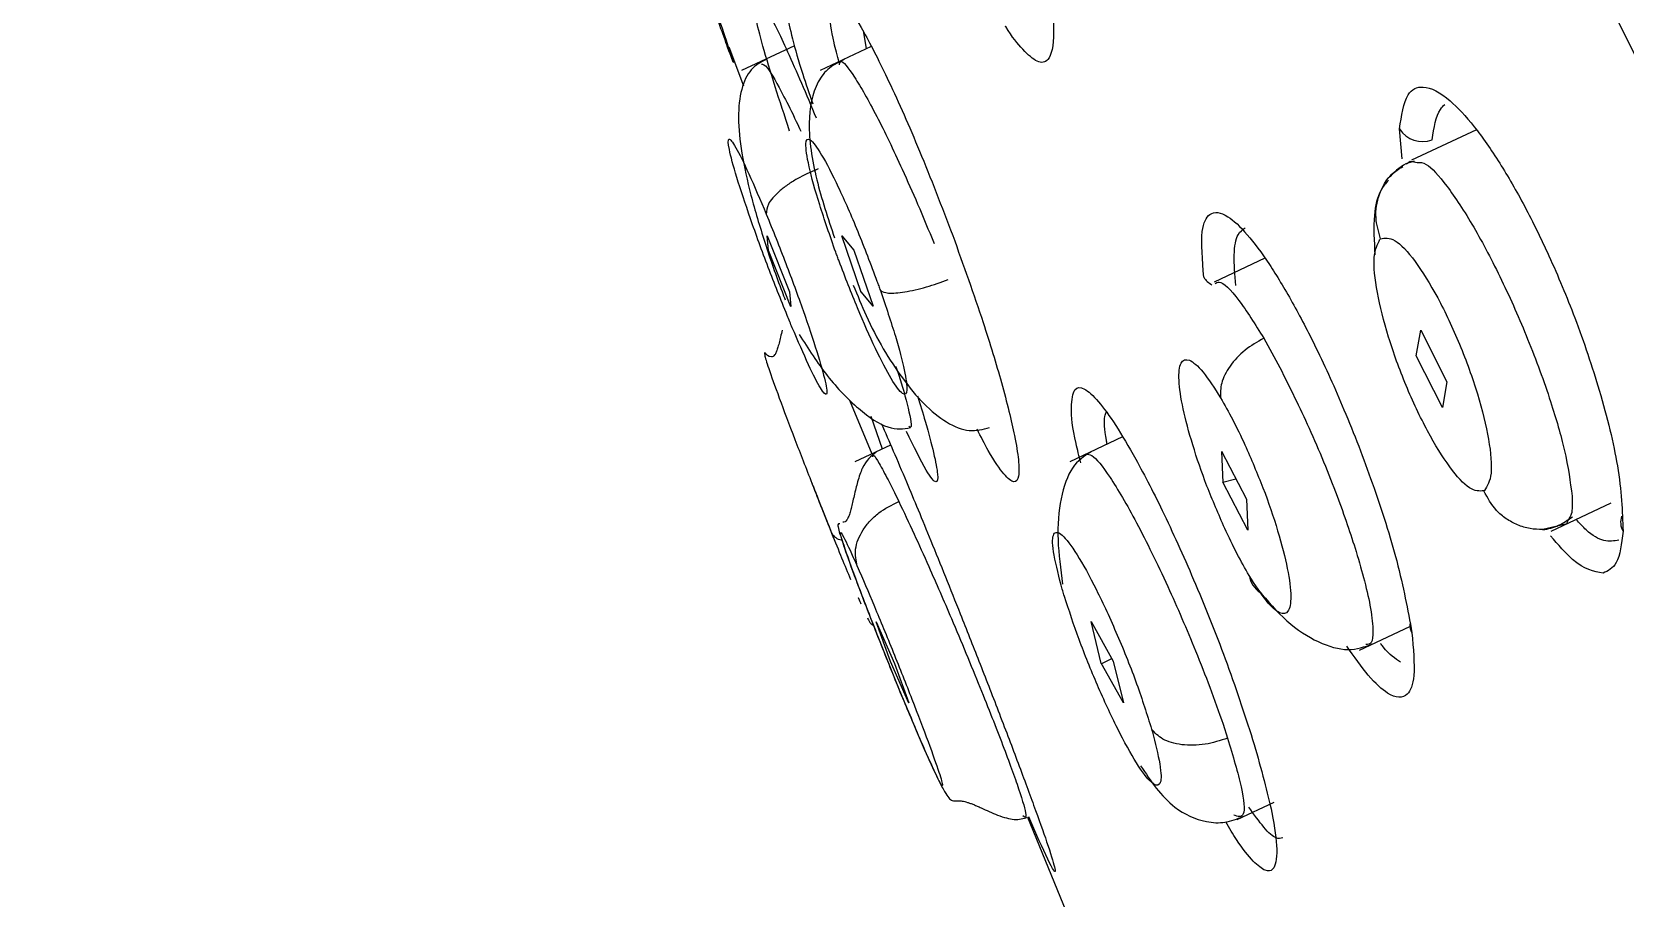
# Model space of a CAD drawing. Header units: millimetres. Extents: x 6110 to 6704, y -3675 to -2835.
# Drawn here: x 6564.984 to 6568.21, y -3190.05 to -3188.295 of the extents above; entities that cross this region are included whole.
import ezdxf

# ---------------------------------------------------------------- set-up
doc = ezdxf.new("R2010")
doc.units = ezdxf.units.MM
doc.header["$LTSCALE"] = 0.1
doc.layers.get('0').update_dxf_attribs({"lineweight": 13})

msp = doc.modelspace()

# ---------------------------------------------------------------- linework, layer by layer
at = {"linetype": 'Continuous', "lineweight": 25}
for p, q in [((6566.6736, -3188.3295), (6566.6686, -3188.2965)), ((6566.3949, -3188.3256), (6566.4246, -3188.4046)), ((6566.528, -3188.3234), (6566.4207, -3188.3736)), ((6566.6831, -3188.325), (6566.5798, -3188.3734)), ((6567.7585, -3188.5521), (6567.7533, -3188.4917)), ((6567.9089, -3188.4936), (6567.7777, -3188.555)), ((6567.7673, -3188.5623), (6567.7747, -3188.557)), ((6567.7747, -3188.557), (6567.789, -3188.5598)), ((6566.4751, -3188.7378), (6566.4725, -3188.7084)), ((6566.4725, -3188.7084), (6566.5177, -3188.8219)), ((6566.6633, -3188.8227), (6566.6236, -3188.7083)), ((6566.6236, -3188.7083), (6566.6482, -3188.7376)), ((6567.7149, -3188.7141), (6567.7136, -3188.7152)), ((6566.5207, -3188.8521), (6566.4751, -3188.7378)), ((6566.6482, -3188.7375), (6566.6875, -3188.851)), ((6567.4804, -3188.7538), (6567.3778, -3188.8019)), ((6566.5177, -3188.8219), (6566.5203, -3188.8512)), ((6566.6875, -3188.851), (6566.6629, -3188.8217)), ((6567.787, -3188.9515), (6567.7962, -3188.8994)), ((6567.7961, -3188.8995), (6567.8491, -3189.0041)), ((6567.4783, -3188.9156), (6567.5111, -3188.9752)), ((6567.8399, -3189.056), (6567.787, -3188.9514)), ((6567.8491, -3189.0041), (6567.8399, -3189.056)), ((6566.6391, -3189.041), (6566.6848, -3189.1501)), ((6566.7063, -3189.1404), (6566.6831, -3189.0739)), ((6566.7227, -3189.1323), (6566.6505, -3189.1662)), ((6567.1922, -3189.1156), (6567.0852, -3189.1657)), ((6567.3927, -3189.1446), (6567.4435, -3189.2419)), ((6567.3959, -3189.2081), (6567.393, -3189.1452)), ((6567.3956, -3189.207), (6567.4219, -3189.2004)), ((6566.7176, -3189.2027), (6566.7305, -3189.2283)), ((6566.7305, -3189.2283), (6566.7391, -3189.2462)), ((6567.4463, -3189.3047), (6567.3956, -3189.2075)), ((6567.4435, -3189.2418), (6567.4463, -3189.3047)), ((6568.0603, -3189.3061), (6568.1819, -3189.2491)), ((6568.0896, -3189.2923), (6568.0432, -3189.3032)), ((6568.0974, -3189.2789), (6568.0912, -3189.2912)), ((6566.7227, -3189.5703), (6566.6935, -3189.4901)), ((6566.6935, -3189.4901), (6566.7302, -3189.5743)), ((6567.1492, -3189.5745), (6567.1284, -3189.4897)), ((6567.1284, -3189.4897), (6567.1736, -3189.5697)), ((6567.6724, -3189.5473), (6567.774, -3189.4997)), ((6566.7597, -3189.655), (6566.7227, -3189.5702)), ((6566.7302, -3189.5742), (6566.7594, -3189.6544)), ((6567.149, -3189.5753), (6567.1706, -3189.5643)), ((6567.1943, -3189.6539), (6567.149, -3189.5737)), ((6567.1736, -3189.5697), (6567.1942, -3189.6538)), ((6567.3957, -3189.6973), (6567.4051, -3189.7256)), ((6567.4244, -3189.8902), (6567.4995, -3189.855)), ((6566.9998, -3189.886), (6567.2236, -3190.4313)), ((6567.0188, -3189.9231), (6567.0024, -3189.8848))]:
    msp.add_line(p, q, dxfattribs=at)
at = {"linetype": 'Continuous', "lineweight": 25, "flags": 128}
msp.add_lwpolyline([(6570.7978, -3193.8347), (6570.4513, -3193.0428), (6570.0888, -3192.2337), (6569.7139, -3191.4155), (6569.3304, -3190.5963), (6568.942, -3189.7843), (6568.5527, -3188.9876), (6568.1662, -3188.214), (6567.7864, -3187.4713), (6567.4171, -3186.7668), (6567.062, -3186.1075), (6566.7246, -3185.5), (6566.4082, -3184.9503), (6566.116, -3184.464), (6565.8509, -3184.0457), (6565.6156, -3183.6997), (6565.4123, -3183.4295), (6565.2431, -3183.2376), (6565.1097, -3183.1261), (6565.0133, -3183.0959), (6564.9943, -3183.1016)], dxfattribs=at)
at = {"linetype": 'Continuous', "lineweight": 25}
for centre, radius, start, end in [((6567.7993, -3188.4634), 0.054, 211.6631, 291.5759), ((6567.3905, -3188.7721), 0.0392, 210.6469, 243.9644), ((6568.2381, -3189.2878), 0.0373, 161.7084, 210.3787), ((6566.6267, -3189.2976), 0.0267, 208.6011, 261.2511), ((6567.4994, -3189.3878), 0.0515, 189.5059, 236.6477), ((6567.804, -3189.4962), 0.0302, 176.1142, 211.5751)]:
    msp.add_arc(centre, radius, start, end, dxfattribs=at)
for points, knots in [([(6564.9837, -3181.6773), (6565.0323, -3181.6929), (6565.1305, -3181.7242), (6565.3919, -3182), (6565.7643, -3182.5015), (6566.2672, -3183.2845), (6566.8606, -3184.2963), (6567.5205, -3185.4904), (6568.2376, -3186.8552), (6568.9801, -3188.3268), (6569.74, -3189.8903), (6570.4814, -3191.4736), (6571.1986, -3193.0595), (6571.8555, -3194.5759), (6572.4479, -3196.006), (6572.9467, -3197.2845), (6573.3492, -3198.3961), (6573.636, -3199.2934), (6573.7966, -3199.9574), (6573.8415, -3200.3734), (6573.768, -3200.428), (6573.735, -3200.4525)], [0, 0, 0, 0, 0.04229, 0.08533, 0.138911, 0.194045, 0.247626, 0.302761, 0.356342, 0.411476, 0.465057, 0.520191, 0.573772, 0.628906, 0.682487, 0.737622, 0.791202, 0.846337, 0.899918, 0.955052, 1, 1, 1, 1]), ([(6569.705, -3191.3068), (6569.6663, -3191.2236), (6569.5897, -3191.059), (6569.4752, -3190.8146), (6569.3517, -3190.5528), (6569.2275, -3190.2913), (6569.1109, -3190.0476), (6569.0398, -3189.8997), (6568.9907, -3189.798), (6568.9262, -3189.6642), (6568.8429, -3189.4928), (6568.7527, -3189.3079), (6568.6811, -3189.1618), (6568.6009, -3188.9987), (6568.512, -3188.8189), (6568.4146, -3188.623), (6568.3196, -3188.4328), (6568.1995, -3188.1939), (6568.0303, -3187.8598), (6567.8057, -3187.4218), (6567.5806, -3186.9902), (6567.3754, -3186.6021), (6567.1833, -3186.244), (6566.997, -3185.9021), (6566.8192, -3185.5814), (6566.6525, -3185.2853), (6566.4835, -3184.9907), (6566.3187, -3184.7098), (6566.1636, -3184.4515), (6566.0213, -3184.2204), (6565.8632, -3183.9706), (6565.7083, -3183.7361), (6565.5725, -3183.5415), (6565.454, -3183.38), (6565.3451, -3183.2419), (6565.2408, -3183.1219), (6565.1847, -3183.068), (6565.1584, -3183.0427)], [0, 0, 0, 0, 0.021095, 0.041774, 0.062036, 0.087668, 0.108472, 0.124451, 0.125701, 0.134698, 0.158945, 0.170139, 0.182887, 0.197192, 0.213052, 0.230468, 0.249438, 0.264203, 0.295282, 0.341276, 0.387506, 0.421052, 0.458271, 0.499166, 0.532192, 0.567289, 0.604458, 0.642664, 0.679349, 0.714691, 0.748691, 0.803167, 0.844771, 0.873498, 0.920536, 0.962703, 1, 1, 1, 1]), ([(6566.1014, -3187.4892), (6566.1153, -3187.5284), (6566.1407, -3187.5998), (6566.1926, -3187.7469), (6566.2435, -3187.8918), (6566.2908, -3188.0269), (6566.3268, -3188.1306), (6566.3564, -3188.2158), (6566.3816, -3188.2889), (6566.4007, -3188.3449), (6566.4073, -3188.3658), (6566.396, -3188.3361), (6566.3709, -3188.2658), (6566.3577, -3188.229)], [0, 0, 0, 0, 0.101931, 0.18593, 0.299557, 0.3764, 0.44966, 0.519327, 0.58539, 0.672931, 0.771234, 0.880251, 1, 1, 1, 1]), ([(6567.0202, -3188.0915), (6567.0301, -3188.1363), (6567.0482, -3188.2179), (6567.0556, -3188.3092), (6567.0459, -3188.3556), (6567.0214, -3188.3598), (6566.9915, -3188.3337), (6566.9686, -3188.306), (6566.9553, -3188.2838), (6566.9552, -3188.2834)], [0, 0, 0, 0, 0.197101, 0.358676, 0.574093, 0.722886, 0.864186, 0.997968, 1, 1, 1, 1]), ([(6566.5182, -3188.496), (6566.508, -3188.4652), (6566.4863, -3188.4), (6566.4632, -3188.3223), (6566.4479, -3188.2623), (6566.4416, -3188.2231), (6566.4475, -3188.2122), (6566.4709, -3188.2459), (6566.5125, -3188.3291), (6566.5517, -3188.4215), (6566.5719, -3188.4693)], [0, 0, 0, 0, 0.097946, 0.206929, 0.309497, 0.412028, 0.543152, 0.684847, 0.837111, 1, 1, 1, 1]), ([(6566.6182, -3188.3572), (6566.6146, -3188.3433), (6566.6036, -3188.3005), (6566.5971, -3188.2539), (6566.5982, -3188.2206), (6566.6098, -3188.2148), (6566.6319, -3188.2357), (6566.6677, -3188.2917), (6566.7193, -3188.3936), (6566.7828, -3188.5366), (6566.826, -3188.6491), (6566.8483, -3188.7073)], [0, 0, 0, 0, 0.049695, 0.153623, 0.257999, 0.353945, 0.449865, 0.572609, 0.705207, 0.847653, 1, 1, 1, 1]), ([(6566.5143, -3188.2634), (6566.5143, -3188.2636), (6566.5142, -3188.2694), (6566.5232, -3188.3081), (6566.5393, -3188.3667), (6566.558, -3188.4203), (6566.5653, -3188.4412)], [0, 0, 0, 0, 0.013578, 0.382881, 0.758519, 1, 1, 1, 1]), ([(6566.4708, -3188.3508), (6566.4599, -3188.3568), (6566.437, -3188.3693), (6566.4186, -3188.4105), (6566.4125, -3188.4678), (6566.4198, -3188.5407), (6566.4388, -3188.6267), (6566.4674, -3188.722), (6566.4927, -3188.7959), (6566.5071, -3188.8323), (6566.5093, -3188.8378)], [0, 0, 0, 0, 0.1145414, 0.2395095, 0.3725598, 0.5122616, 0.6581518, 0.8107347, 0.9711685, 1, 1, 1, 1]), ([(6566.461, -3188.3607), (6566.4641, -3188.3606), (6566.4709, -3188.3605), (6566.5002, -3188.4132), (6566.525, -3188.4623), (6566.5376, -3188.4895), (6566.5407, -3188.4961)], [0, 0, 0, 0, 0.3271936, 0.7109542, 0.9308305, 1, 1, 1, 1]), ([(6566.6287, -3188.3511), (6566.6182, -3188.3563), (6566.5962, -3188.367), (6566.5659, -3188.4068), (6566.5521, -3188.4801), (6566.5681, -3188.5883), (6566.5957, -3188.6725), (6566.6089, -3188.7125)], [0, 0, 0, 0, 0.10618, 0.221672, 0.472833, 0.748814, 1, 1, 1, 1]), ([(6566.6189, -3188.3618), (6566.6196, -3188.3591), (6566.6222, -3188.3485), (6566.6477, -3188.3814), (6566.6915, -3188.4576), (6566.7382, -3188.555), (6566.7783, -3188.6454), (6566.7996, -3188.6971), (6566.8107, -3188.724)], [0, 0, 0, 0, 0.075745, 0.30083, 0.530668, 0.744694, 0.867288, 1, 1, 1, 1]), ([(6567.7533, -3188.4917), (6567.7572, -3188.465), (6567.7643, -3188.417), (6567.8015, -3188.4002), (6567.8484, -3188.4238), (6567.9032, -3188.4828), (6567.955, -3188.557), (6568.0068, -3188.6466), (6568.059, -3188.7531), (6568.1123, -3188.8809), (6568.1623, -3189.0295), (6568.2013, -3189.1882), (6568.2043, -3189.2657), (6568.2059, -3189.3067)], [0, 0, 0, 0, 0.108633, 0.194833, 0.299321, 0.375935, 0.450142, 0.520765, 0.591343, 0.673523, 0.769043, 0.877867, 1, 1, 1, 1]), ([(6567.8192, -3188.5136), (6567.823, -3188.4895), (6567.828, -3188.4582), (6567.8417, -3188.4452), (6567.8448, -3188.4422)], [0, 0, 0, 0, 0.771178, 1, 1, 1, 1]), ([(6566.5132, -3188.8697), (6566.5003, -3188.8374), (6566.4744, -3188.7727), (6566.4376, -3188.6713), (6566.4093, -3188.5858), (6566.3936, -3188.5277), (6566.3928, -3188.5058), (6566.4071, -3188.5238), (6566.4341, -3188.5775), (6566.4586, -3188.6354), (6566.4709, -3188.6644)], [0, 0, 0, 0, 0.124858, 0.250202, 0.375236, 0.50002, 0.624705, 0.749526, 0.874622, 1, 1, 1, 1]), ([(6566.6115, -3188.7414), (6566.5999, -3188.7082), (6566.5768, -3188.6419), (6566.5553, -3188.5631), (6566.5484, -3188.5157), (6566.5575, -3188.5072), (6566.5812, -3188.5387), (6566.6157, -3188.6055), (6566.6565, -3188.6978), (6566.6822, -3188.7659), (6566.695, -3188.8001)], [0, 0, 0, 0, 0.125078, 0.25037, 0.375367, 0.500106, 0.624755, 0.749551, 0.874639, 1, 1, 1, 1]), ([(6566.5758, -3188.5727), (6566.5612, -3188.579), (6566.5389, -3188.5887), (6566.5134, -3188.6051), (6566.4964, -3188.6183), (6566.4834, -3188.6315), (6566.4717, -3188.6479), (6566.4712, -3188.6579), (6566.4709, -3188.6644)], [0, 0, 0, 0, 0.243127, 0.372917, 0.50474, 0.635866, 0.763666, 1, 1, 1, 1]), ([(6567.7149, -3188.7141), (6567.7107, -3188.7), (6567.7019, -3188.6703), (6567.7103, -3188.6234), (6567.7307, -3188.586), (6567.7521, -3188.5726), (6567.7598, -3188.5677)], [0, 0, 0, 0, 0.2588831, 0.5433839, 0.834834, 1, 1, 1, 1]), ([(6567.7829, -3188.557), (6567.7772, -3188.5586), (6567.7569, -3188.5644), (6567.7412, -3188.5806), (6567.7298, -3188.5923)], [0, 0, 0, 0, 0.2784384, 1, 1, 1, 1]), ([(6567.789, -3188.5598), (6567.7945, -3188.5596), (6567.8085, -3188.5589), (6567.8492, -3188.6048), (6567.9021, -3188.6852), (6567.9601, -3188.7953), (6568.0151, -3188.9197), (6568.0591, -3189.0399), (6568.0921, -3189.1542), (6568.0988, -3189.2064), (6568.1025, -3189.2354)], [0, 0, 0, 0, 0.08127, 0.205588, 0.340117, 0.470825, 0.600078, 0.736513, 0.853489, 1, 1, 1, 1]), ([(6567.7307, -3188.5952), (6567.7252, -3188.6017), (6567.7112, -3188.6181), (6567.6988, -3188.6669), (6567.7017, -3188.7189), (6567.7033, -3188.747)], [0, 0, 0, 0, 0.232131, 0.585562, 1, 1, 1, 1]), ([(6566.4709, -3188.6644), (6566.4842, -3188.6973), (6566.51, -3188.7614), (6566.5466, -3188.8617), (6566.5752, -3188.9471), (6566.5926, -3189.0089), (6566.5952, -3189.0356), (6566.5827, -3189.0222), (6566.558, -3188.9745), (6566.5349, -3188.9211), (6566.5234, -3188.8943)], [0, 0, 0, 0, 0.129907, 0.253105, 0.374835, 0.500543, 0.629261, 0.755205, 0.877023, 1, 1, 1, 1]), ([(6567.3568, -3188.7921), (6567.3539, -3188.7575), (6567.3488, -3188.6959), (6567.368, -3188.6575), (6567.4, -3188.6609), (6567.4431, -3188.7011), (6567.488, -3188.7616), (6567.5357, -3188.8404), (6567.5875, -3188.9398), (6567.644, -3189.0647), (6567.7019, -3189.2148), (6567.7537, -3189.3783), (6567.7698, -3189.466), (6567.7783, -3189.512)], [0, 0, 0, 0, 0.110983, 0.197881, 0.298775, 0.376332, 0.451216, 0.522118, 0.592985, 0.678562, 0.774936, 0.882068, 1, 1, 1, 1]), ([(6566.8483, -3188.7073), (6566.8699, -3188.7673), (6566.908, -3188.8737), (6566.9502, -3189.0134), (6566.9731, -3189.106), (6566.9827, -3189.1657), (6566.983, -3189.1991), (6566.9737, -3189.2111), (6566.953, -3189.194), (6566.9273, -3189.1581), (6566.9054, -3189.1152), (6566.8977, -3189.1001)], [0, 0, 0, 0, 0.162831, 0.288602, 0.427997, 0.515881, 0.610728, 0.712523, 0.821245, 0.936967, 1, 1, 1, 1]), ([(6567.4217, -3188.8091), (6567.4199, -3188.7872), (6567.4163, -3188.7433), (6567.4235, -3188.7038), (6567.4354, -3188.6958), (6567.4407, -3188.6923)], [0, 0, 0, 0, 0.3564968, 0.7129834, 1, 1, 1, 1]), ([(6567.9239, -3189.2248), (6567.915, -3189.2254), (6567.8973, -3189.2264), (6567.8556, -3189.1807), (6567.8097, -3189.1069), (6567.7651, -3189.0122), (6567.7286, -3188.9114), (6567.7055, -3188.8192), (6567.698, -3188.7453), (6567.7084, -3188.7253), (6567.7136, -3188.7152)], [0, 0, 0, 0, 0.1252619, 0.2486468, 0.3721458, 0.4958056, 0.6191118, 0.7432003, 0.8705683, 1, 1, 1, 1]), ([(6567.7149, -3188.7141), (6567.7237, -3188.7126), (6567.7412, -3188.7096), (6567.7838, -3188.7552), (6567.8306, -3188.8304), (6567.8762, -3188.9272), (6567.9133, -3189.0305), (6567.9361, -3189.1241), (6567.9423, -3189.1968), (6567.9309, -3189.2149), (6567.9253, -3189.224)], [0, 0, 0, 0, 0.126081, 0.250719, 0.374175, 0.49737, 0.621408, 0.746857, 0.873518, 1, 1, 1, 1]), ([(6566.6183, -3188.7599), (6566.6172, -3188.7568), (6566.6149, -3188.7506), (6566.6127, -3188.7445), (6566.6115, -3188.7414)], [0, 0, 0, 0, 0.498817, 1, 1, 1, 1]), ([(6566.7019, -3188.8192), (6566.7128, -3188.8512), (6566.734, -3188.9136), (6566.7524, -3188.9844), (6566.7578, -3189.0265), (6566.7487, -3189.0337), (6566.7259, -3189.0033), (6566.6932, -3188.9406), (6566.6552, -3188.8556), (6566.6307, -3188.792), (6566.6183, -3188.7599)], [0, 0, 0, 0, 0.1290436, 0.25184, 0.3742624, 0.5006138, 0.6288747, 0.7539654, 0.875847, 1, 1, 1, 1]), ([(6566.6471, -3188.808), (6566.6555, -3188.8289), (6566.6832, -3188.898), (6566.7336, -3188.9826), (6566.7901, -3189.0512), (6566.8364, -3189.0887), (6566.8829, -3189.1076), (6566.9095, -3189.1), (6566.9228, -3189.0962)], [0, 0, 0, 0, 0.118492, 0.392665, 0.538757, 0.691054, 0.846461, 1, 1, 1, 1]), ([(6566.695, -3188.8001), (6566.6962, -3188.8033), (6566.6985, -3188.8097), (6566.7008, -3188.816), (6566.7019, -3188.8192)], [0, 0, 0, 0, 0.49976, 1, 1, 1, 1]), ([(6566.7019, -3188.8192), (6566.7063, -3188.8213), (6566.713, -3188.8246), (6566.7325, -3188.8242), (6566.7508, -3188.822), (6566.7721, -3188.8178), (6566.8017, -3188.8103), (6566.8245, -3188.8022), (6566.8394, -3188.797)], [0, 0, 0, 0, 0.239045, 0.3677, 0.499196, 0.63079, 0.759814, 1, 1, 1, 1]), ([(6567.3795, -3188.8055), (6567.3821, -3188.8036), (6567.3912, -3188.7969), (6567.4243, -3188.8294), (6567.4608, -3188.8876), (6567.4783, -3188.9156)], [0, 0, 0, 0, 0.168431, 0.600706, 1, 1, 1, 1]), ([(6566.5234, -3188.8943), (6566.5217, -3188.8903), (6566.5184, -3188.8822), (6566.5149, -3188.8739), (6566.5132, -3188.8697)], [0, 0, 0, 0, 0.497515, 1, 1, 1, 1]), ([(6566.503, -3188.8991), (6566.5019, -3188.9038), (6566.5, -3188.912), (6566.4969, -3188.925), (6566.4943, -3188.9343), (6566.4923, -3188.9402), (6566.4903, -3188.9454), (6566.4875, -3188.9502), (6566.4843, -3188.9532), (6566.4753, -3188.9547), (6566.4681, -3188.943), (6566.4663, -3188.9477), (6566.4742, -3188.9734), (6566.4954, -3189.0324), (6566.5267, -3189.1155), (6566.5515, -3189.1791), (6566.5632, -3189.2094)], [0, 0, 0, 0, 0.0247, 0.043674, 0.05945, 0.066625, 0.073661, 0.088429, 0.106134, 0.128324, 0.276154, 0.391404, 0.5368, 0.697335, 0.85588, 1, 1, 1, 1]), ([(6566.5375, -3188.9081), (6566.5561, -3188.9371), (6566.5944, -3188.9968), (6566.6597, -3189.0633), (6566.7211, -3189.1036), (6566.7489, -3189.099), (6566.763, -3189.0966)], [0, 0, 0, 0, 0.231824, 0.476528, 0.733642, 1, 1, 1, 1]), ([(6567.4783, -3188.9156), (6567.4652, -3188.9232), (6567.4383, -3188.9387), (6567.4081, -3188.9717), (6567.3903, -3189.0062), (6567.3906, -3189.0264), (6567.3907, -3189.0361)], [0, 0, 0, 0, 0.2501086, 0.5115933, 0.7666044, 1, 1, 1, 1]), ([(6566.7327, -3188.9724), (6566.733, -3188.9733), (6566.7471, -3189.0129), (6566.7593, -3189.0604), (6566.7677, -3189.101), (6566.7606, -3189.0948), (6566.7594, -3189.0937)], [0, 0, 0, 0, 0.00982, 0.449049, 0.907162, 1, 1, 1, 1]), ([(6567.3992, -3189.3008), (6567.3868, -3189.2723), (6567.3624, -3189.2162), (6567.3331, -3189.1305), (6567.3132, -3189.0556), (6567.3045, -3188.9967), (6567.3086, -3188.9612), (6567.3258, -3188.9555), (6567.354, -3188.979), (6567.3785, -3189.0171), (6567.3907, -3189.0361)], [0, 0, 0, 0, 0.1253788, 0.2471232, 0.3674002, 0.4899315, 0.6170088, 0.7453361, 0.8729739, 1, 1, 1, 1]), ([(6567.5111, -3188.9752), (6567.5309, -3189.0151), (6567.5715, -3189.0968), (6567.6263, -3189.2308), (6567.6623, -3189.3358), (6567.6837, -3189.4109), (6567.6964, -3189.4679), (6567.7004, -3189.5089), (6567.6977, -3189.5353), (6567.6892, -3189.5359), (6567.6851, -3189.5362)], [0, 0, 0, 0, 0.1699009, 0.3481278, 0.5018379, 0.595017, 0.6988987, 0.8171701, 0.9102264, 1, 1, 1, 1]), ([(6566.7771, -3189.0326), (6566.7825, -3189.0501), (6566.7966, -3189.0961), (6566.8113, -3189.1522), (6566.8197, -3189.1969), (6566.8159, -3189.2124), (6566.7971, -3189.1911), (6566.7695, -3189.1345), (6566.755, -3189.1047)], [0, 0, 0, 0, 0.092349, 0.242954, 0.403882, 0.574979, 0.776157, 1, 1, 1, 1]), ([(6567.1079, -3189.168), (6567.1044, -3189.1545), (6567.091, -3189.1043), (6567.0872, -3189.053), (6567.0929, -3189.0151), (6567.1129, -3189.0137), (6567.1416, -3189.0397), (6567.1774, -3189.0889), (6567.2222, -3189.1643), (6567.2778, -3189.2724), (6567.3422, -3189.4158), (6567.4082, -3189.5814), (6567.4416, -3189.685), (6567.4589, -3189.7386)], [0, 0, 0, 0, 0.035987, 0.13466, 0.230599, 0.316554, 0.399196, 0.47688, 0.554547, 0.653925, 0.76129, 0.876637, 1, 1, 1, 1]), ([(6567.3907, -3189.0361), (6567.3989, -3189.0504), (6567.4153, -3189.079), (6567.4319, -3189.1141), (6567.4402, -3189.1317)], [0, 0, 0, 0, 0.499925, 1, 1, 1, 1]), ([(6567.1611, -3189.1301), (6567.1606, -3189.1275), (6567.1557, -3189.1021), (6567.1546, -3189.0788), (6567.158, -3189.0681), (6567.1588, -3189.0654)], [0, 0, 0, 0, 0.079123, 0.771153, 1, 1, 1, 1]), ([(6566.7038, -3189.0884), (6566.7197, -3189.1247), (6566.7478, -3189.1892), (6566.8052, -3189.3281), (6566.8562, -3189.4548), (6566.9026, -3189.5725), (6566.942, -3189.6738), (6566.9803, -3189.7745), (6567.0145, -3189.8668), (6567.0422, -3189.9449), (6567.058, -3189.9955), (6567.0553, -3190.0021), (6567.0315, -3189.9505), (6567.0188, -3189.9231)], [0, 0, 0, 0, 0.115852, 0.205324, 0.304417, 0.366932, 0.43441, 0.506839, 0.584203, 0.666524, 0.763301, 0.87447, 1, 1, 1, 1]), ([(6567.4402, -3189.1317), (6567.4527, -3189.1606), (6567.4779, -3189.2185), (6567.5081, -3189.3077), (6567.528, -3189.3852), (6567.535, -3189.4421), (6567.5292, -3189.4729), (6567.5119, -3189.4758), (6567.4846, -3189.4523), (6567.4607, -3189.4151), (6567.4486, -3189.3963)], [0, 0, 0, 0, 0.127053, 0.254765, 0.383147, 0.509823, 0.631995, 0.752272, 0.874287, 1, 1, 1, 1]), ([(6566.6932, -3189.1466), (6566.6831, -3189.1543), (6566.6688, -3189.1654), (6566.6563, -3189.2033), (6566.6502, -3189.2281), (6566.6458, -3189.2474), (6566.643, -3189.2594), (6566.6404, -3189.2685), (6566.6384, -3189.2745), (6566.6364, -3189.2797), (6566.6336, -3189.2846), (6566.6295, -3189.2886), (6566.6274, -3189.2885), (6566.626, -3189.2883)], [0, 0, 0, 0, 0.379826, 0.542674, 0.673189, 0.724719, 0.767151, 0.802216, 0.818268, 0.8343, 0.869163, 0.912614, 1, 1, 1, 1]), ([(6566.6868, -3189.1558), (6566.687, -3189.1539), (6566.6875, -3189.1495), (6566.6989, -3189.1675), (6566.7112, -3189.1907), (6566.7176, -3189.2027)], [0, 0, 0, 0, 0.255059, 0.612777, 1, 1, 1, 1]), ([(6567.1279, -3189.1462), (6567.1146, -3189.1547), (6567.0883, -3189.1716), (6567.0658, -3189.2365), (6567.0582, -3189.3196), (6567.0668, -3189.3831), (6567.0709, -3189.4135)], [0, 0, 0, 0, 0.261969, 0.52117, 0.770852, 1, 1, 1, 1]), ([(6567.1186, -3189.1503), (6567.1221, -3189.1504), (6567.1321, -3189.1507), (6567.1651, -3189.1911), (6567.2196, -3189.2844), (6567.2821, -3189.4118), (6567.3331, -3189.5304), (6567.3706, -3189.6256), (6567.3871, -3189.6728), (6567.3957, -3189.6973)], [0, 0, 0, 0, 0.0917952, 0.2660697, 0.4474801, 0.6321746, 0.79988, 0.8959737, 1, 1, 1, 1]), ([(6566.5632, -3189.2094), (6566.5642, -3189.2118), (6566.5779, -3189.2471), (6566.5921, -3189.2826), (6566.6053, -3189.3157)], [0, 0, 0, 0, 0.070411, 1, 1, 1, 1]), ([(6566.5632, -3189.2094), (6566.5635, -3189.2099), (6566.5764, -3189.2432), (6566.5899, -3189.2771), (6566.6032, -3189.3104)], [0, 0, 0, 0, 0.0177679, 1, 1, 1, 1]), ([(6567.9253, -3189.224), (6567.925, -3189.2241), (6567.9246, -3189.2244), (6567.9241, -3189.2247), (6567.9239, -3189.2248)], [0, 0, 0, 0, 0.500732, 1, 1, 1, 1]), ([(6568.0432, -3189.3032), (6568.0346, -3189.303), (6568.0172, -3189.3024), (6567.9919, -3189.2946), (6567.969, -3189.282), (6567.9432, -3189.2605), (6567.9315, -3189.2389), (6567.9239, -3189.2248)], [0, 0, 0, 0, 0.17239, 0.347492, 0.521391, 0.690295, 1, 1, 1, 1]), ([(6566.655, -3189.3773), (6566.6527, -3189.366), (6566.6492, -3189.3487), (6566.6563, -3189.3232), (6566.6662, -3189.3037), (6566.6805, -3189.2854), (6566.7034, -3189.264), (6566.7251, -3189.2532), (6566.7391, -3189.2462)], [0, 0, 0, 0, 0.239049, 0.367705, 0.499153, 0.630793, 0.75979, 1, 1, 1, 1]), ([(6566.7391, -3189.2462), (6566.7492, -3189.2674), (6566.7679, -3189.3067), (6566.8043, -3189.3874), (6566.8501, -3189.4931), (6566.9038, -3189.6219), (6566.9518, -3189.7441), (6566.9851, -3189.8358), (6567.001, -3189.8902), (6566.994, -3189.8856), (6566.9906, -3189.8833)], [0, 0, 0, 0, 0.093563, 0.17289, 0.288489, 0.437252, 0.575658, 0.714703, 0.859453, 1, 1, 1, 1]), ([(6568.1025, -3189.2354), (6568.103, -3189.2495), (6568.1037, -3189.2689), (6568.0987, -3189.2768), (6568.0974, -3189.2789)], [0, 0, 0, 0, 0.729542, 1, 1, 1, 1]), ([(6566.6197, -3189.2914), (6566.618, -3189.2913), (6566.6134, -3189.2912), (6566.6223, -3189.3199), (6566.6398, -3189.3709), (6566.6618, -3189.4296), (6566.6811, -3189.4798), (6566.7021, -3189.5332), (6566.7239, -3189.5876), (6566.7458, -3189.6411), (6566.7667, -3189.6914), (6566.7862, -3189.7371), (6566.7969, -3189.7613), (6566.8023, -3189.7734)], [0, 0, 0, 0, 0.083316, 0.214419, 0.367868, 0.448107, 0.527858, 0.606775, 0.685297, 0.763739, 0.842385, 0.921342, 1, 1, 1, 1]), ([(6568.0431, -3189.304), (6568.0542, -3189.3015), (6568.0761, -3189.2966), (6568.0941, -3189.2837), (6568.1031, -3189.2772)], [0, 0, 0, 0, 0.50123, 1, 1, 1, 1]), ([(6568.1973, -3189.3245), (6568.1877, -3189.3262), (6568.1691, -3189.3296), (6568.1383, -3189.3126), (6568.1176, -3189.2901), (6568.1106, -3189.2825)], [0, 0, 0, 0, 0.419675, 0.804178, 1, 1, 1, 1]), ([(6566.6032, -3189.3104), (6566.6102, -3189.3278), (6566.6241, -3189.3624), (6566.6356, -3189.3901), (6566.6413, -3189.404)], [0, 0, 0, 0, 0.499969, 1, 1, 1, 1]), ([(6566.7993, -3189.7664), (6566.7889, -3189.7425), (6566.768, -3189.6948), (6566.727, -3189.5954), (6566.6864, -3189.4935), (6566.6514, -3189.4022), (6566.6275, -3189.3357), (6566.6185, -3189.3047), (6566.6249, -3189.3113), (6566.6413, -3189.347), (6566.6495, -3189.3648)], [0, 0, 0, 0, 0.125071, 0.250365, 0.375355, 0.500091, 0.624751, 0.749547, 0.874646, 1, 1, 1, 1]), ([(6567.0679, -3189.4157), (6567.0616, -3189.391), (6567.0491, -3189.3415), (6567.0506, -3189.3063), (6567.0676, -3189.3083), (6567.0986, -3189.3488), (6567.1388, -3189.4216), (6567.182, -3189.5154), (6567.223, -3189.6182), (6567.2417, -3189.6776), (6567.251, -3189.7074)], [0, 0, 0, 0, 0.124865, 0.250202, 0.375245, 0.500016, 0.624711, 0.749525, 0.874637, 1, 1, 1, 1]), ([(6567.4486, -3189.3963), (6567.4404, -3189.382), (6567.424, -3189.3534), (6567.4075, -3189.3183), (6567.3992, -3189.3008)], [0, 0, 0, 0, 0.499905, 1, 1, 1, 1]), ([(6568.1652, -3189.3913), (6568.1464, -3189.3879), (6568.1166, -3189.3826), (6568.0745, -3189.3338), (6568.0591, -3189.316)], [0, 0, 0, 0, 0.633234, 1, 1, 1, 1]), ([(6568.2059, -3189.3067), (6568.2029, -3189.3313), (6568.1973, -3189.377), (6568.1753, -3189.3868), (6568.1652, -3189.3913)], [0, 0, 0, 0, 0.5395685, 1, 1, 1, 1]), ([(6566.6495, -3189.3648), (6566.6504, -3189.3668), (6566.6522, -3189.3709), (6566.6541, -3189.3752), (6566.655, -3189.3773)], [0, 0, 0, 0, 0.499887, 1, 1, 1, 1]), ([(6566.655, -3189.3773), (6566.6661, -3189.403), (6566.6879, -3189.4533), (6566.7281, -3189.5515), (6566.767, -3189.6493), (6566.8004, -3189.7372), (6566.8227, -3189.7998), (6566.8301, -3189.8266), (6566.8231, -3189.8183), (6566.8073, -3189.7838), (6566.7993, -3189.7664)], [0, 0, 0, 0, 0.1288772, 0.2514877, 0.37401, 0.5005962, 0.6286405, 0.7530933, 0.8748338, 1, 1, 1, 1]), ([(6567.0746, -3189.4385), (6567.0734, -3189.4346), (6567.071, -3189.4268), (6567.0689, -3189.4195), (6567.0679, -3189.4157)], [0, 0, 0, 0, 0.497625, 1, 1, 1, 1]), ([(6567.4673, -3189.4256), (6567.4862, -3189.4478), (6567.5249, -3189.493), (6567.5894, -3189.5343), (6567.6509, -3189.5518), (6567.6823, -3189.5405), (6567.6979, -3189.5349)], [0, 0, 0, 0, 0.241376, 0.493262, 0.747842, 1, 1, 1, 1]), ([(6566.6566, -3189.4405), (6566.6567, -3189.4406), (6566.6598, -3189.4481), (6566.6612, -3189.4507), (6566.6625, -3189.4533)], [0, 0, 0, 0, 0.016676, 1, 1, 1, 1]), ([(6567.2572, -3189.7298), (6567.2624, -3189.7523), (6567.2725, -3189.7964), (6567.2688, -3189.8244), (6567.2518, -3189.82), (6567.2218, -3189.7803), (6567.1828, -3189.7097), (6567.1415, -3189.6204), (6567.1026, -3189.5242), (6567.084, -3189.4671), (6567.0746, -3189.4385)], [0, 0, 0, 0, 0.128581, 0.251045, 0.373441, 0.500113, 0.629057, 0.754811, 0.876748, 1, 1, 1, 1]), ([(6566.6759, -3189.4822), (6566.6765, -3189.4834), (6566.6817, -3189.4948), (6566.6845, -3189.4957), (6566.687, -3189.4965)], [0, 0, 0, 0, 0.109492, 1, 1, 1, 1]), ([(6567.7783, -3189.512), (6567.7811, -3189.5441), (6567.7863, -3189.6025), (6567.7693, -3189.6463), (6567.7367, -3189.6445), (6567.692, -3189.6039), (6567.6612, -3189.5605), (6567.6462, -3189.5393)], [0, 0, 0, 0, 0.226769, 0.413634, 0.666194, 0.837209, 1, 1, 1, 1]), ([(6567.755, -3189.5717), (6567.7442, -3189.5646), (6567.7321, -3189.5565), (6567.7166, -3189.536), (6567.7148, -3189.5336)], [0, 0, 0, 0, 0.882239, 1, 1, 1, 1]), ([(6567.251, -3189.7074), (6567.2521, -3189.7112), (6567.2543, -3189.7189), (6567.2563, -3189.7261), (6567.2572, -3189.7298)], [0, 0, 0, 0, 0.499881, 1, 1, 1, 1]), ([(6567.4051, -3189.7256), (6567.39, -3189.7305), (6567.3669, -3189.738), (6567.3352, -3189.7405), (6567.3119, -3189.7395), (6567.291, -3189.7351), (6567.2678, -3189.7259), (6567.2576, -3189.7147), (6567.251, -3189.7074)], [0, 0, 0, 0, 0.243127, 0.37293, 0.504741, 0.63583, 0.76365, 1, 1, 1, 1]), ([(6567.4589, -3189.7386), (6567.4726, -3189.7878), (6567.4969, -3189.8751), (6567.5073, -3189.9586), (6567.5005, -3189.994), (6567.482, -3189.9966), (6567.4574, -3189.9769), (6567.43, -3189.9435), (6567.4087, -3189.9078), (6567.4013, -3189.8953)], [0, 0, 0, 0, 0.212271, 0.376247, 0.557885, 0.672426, 0.796046, 0.928749, 1, 1, 1, 1]), ([(6567.4051, -3189.7256), (6567.4157, -3189.7612), (6567.4367, -3189.8323), (6567.4415, -3189.8903), (6567.4257, -3189.8844), (6567.4176, -3189.8814)], [0, 0, 0, 0, 0.331207, 0.660753, 1, 1, 1, 1]), ([(6566.7995, -3189.767), (6566.8061, -3189.7816), (6566.8188, -3189.8097), (6566.8351, -3189.8407), (6566.8461, -3189.8541), (6566.8542, -3189.8526), (6566.8651, -3189.8526), (6566.8722, -3189.8539), (6566.8778, -3189.8555), (6566.8841, -3189.8576), (6566.891, -3189.8603), (6566.8984, -3189.8635), (6566.9093, -3189.8684), (6566.9237, -3189.875), (6566.9478, -3189.885), (6566.9757, -3189.893), (6566.9914, -3189.8884), (6566.9997, -3189.886)], [0, 0, 0, 0, 0.126753, 0.24441, 0.432828, 0.556787, 0.597078, 0.612921, 0.62674, 0.639485, 0.652261, 0.66603, 0.681473, 0.718466, 0.763956, 0.875039, 1, 1, 1, 1]), ([(6567.2289, -3189.7814), (6567.2494, -3189.8124), (6567.2833, -3189.864), (6567.3521, -3189.8959), (6567.4008, -3189.8984), (6567.4243, -3189.8892), (6567.4363, -3189.8845)], [0, 0, 0, 0, 0.413335, 0.686006, 0.839456, 1, 1, 1, 1]), ([(6567.5166, -3189.9273), (6567.5125, -3189.9285), (6567.5034, -3189.9313), (6567.4798, -3189.9101), (6567.4583, -3189.8799), (6567.4478, -3189.8651)], [0, 0, 0, 0, 0.289551, 0.651455, 1, 1, 1, 1])]:
    msp.add_open_spline(points, degree=3, knots=knots, dxfattribs=at)

doc.saveas('drawing.dxf')
